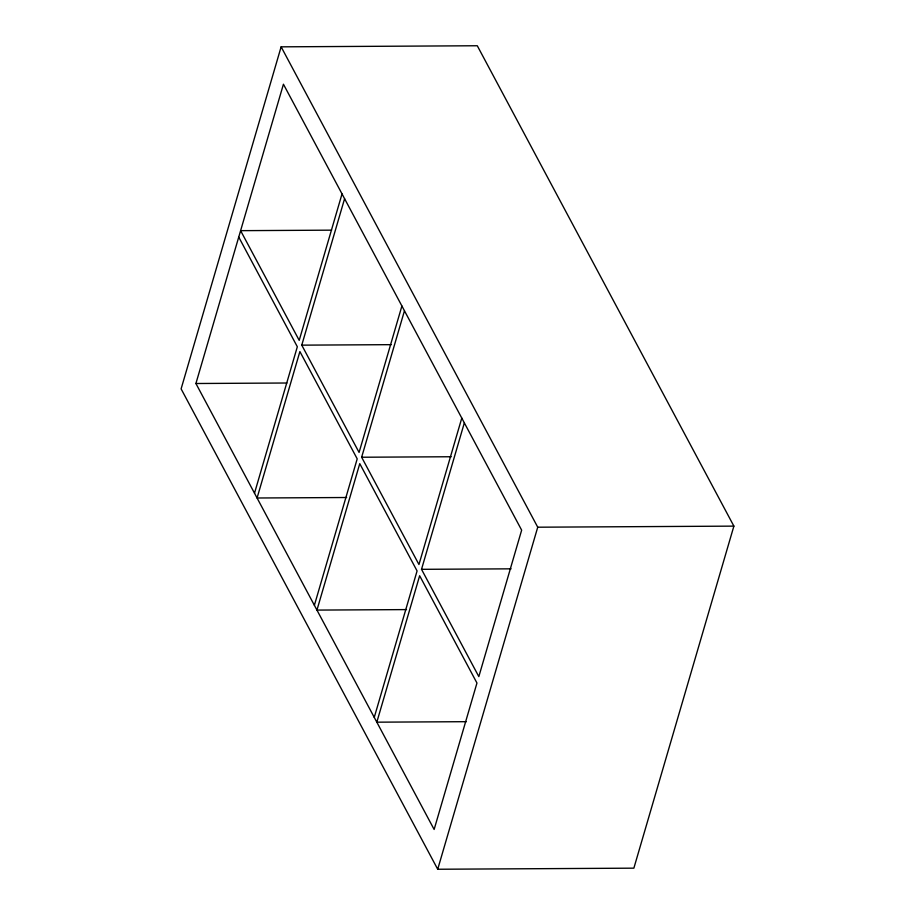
<?xml version="1.0" encoding="UTF-8"?>
<svg xmlns="http://www.w3.org/2000/svg" width="915" height="915" viewBox="0 0 915 915"><rect width="100%" height="100%" fill="white"/><g stroke="black" fill="none" stroke-linecap="round" stroke-linejoin="round"><path stroke-width="1.37" d="M281.134 46.837L181.113 388.875L437.713 869.25L633.866 868.163L733.887 526.125L477.287 45.75L281.134 46.837L537.734 527.2L437.713 869.25M466.375 721.683L376.82 722.175L419.642 575.741L476.955 683.025L434.133 829.459L195.913 383.511L283.433 84.226L521.653 530.162L478.831 676.608L421.518 569.324L464.34 422.89M254.507 493.196L297.329 346.762L238.735 237.077M342.027 193.911L299.205 340.346L240.611 230.66L331.585 230.157M401.902 305.999L359.08 452.433L301.767 345.149L344.589 198.715M314.383 605.284L357.205 458.85L299.891 351.566L257.069 498L346.625 497.508M461.778 418.086L418.956 564.521L361.642 457.237L404.464 310.803M374.258 717.371L417.08 570.937L359.767 463.653L316.945 610.088L406.5 609.596M301.767 345.149L391.323 344.658M195.913 383.511L286.887 383.008M361.642 457.237L451.198 456.745M537.734 527.2L733.887 526.125M421.518 569.324L511.073 568.833"/></g></svg>
